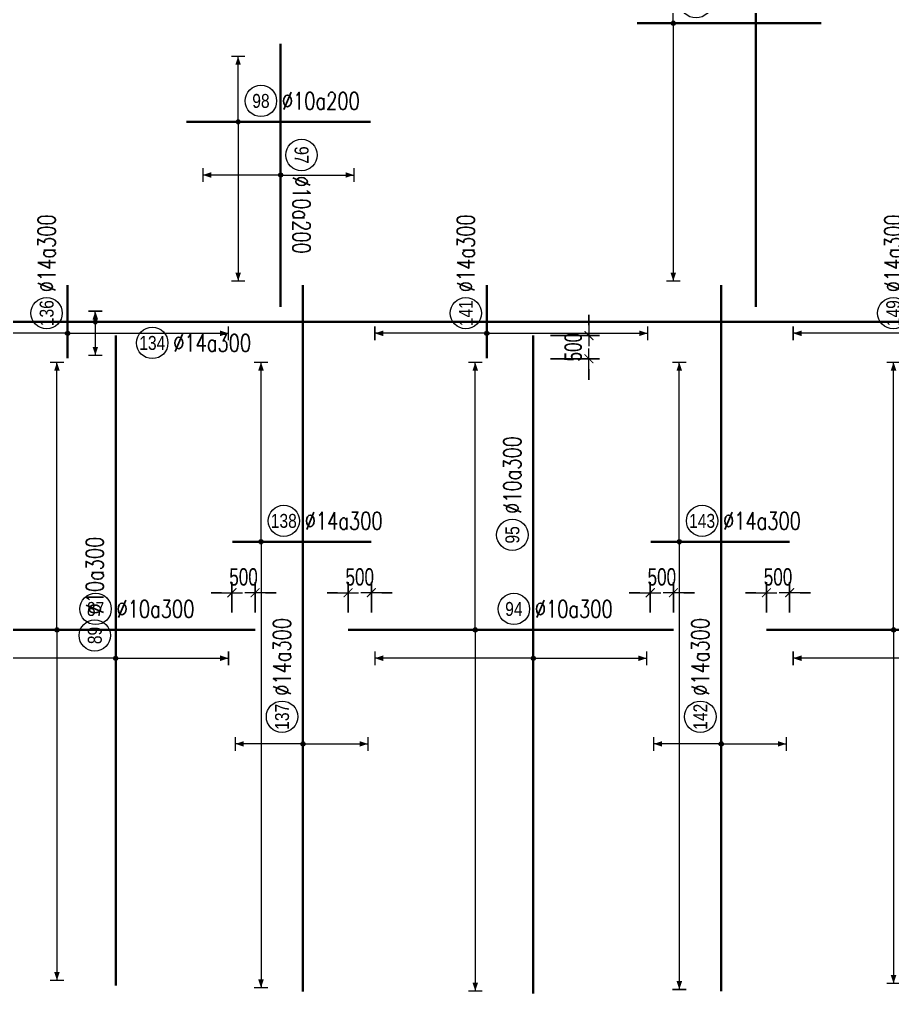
# Model space of a CAD drawing. Header units: millimetres. Extents: x -179076 to 505271, y -18667 to 80933.
# Drawn here: x 48629 to 67413, y 37041 to 58000 of the extents above; entities that cross this region are included whole.
import ezdxf
from ezdxf.enums import TextEntityAlignment as Align

# ---------------------------------------------------------------- set-up
doc = ezdxf.new("R2010")
doc.units = ezdxf.units.MM
doc.layers.get('0').update_dxf_attribs({"lineweight": 20})
doc.layers.get('Defpoints').update_dxf_attribs({"color": 151, "lineweight": 9})
for name, color, linetype, lineweight in [('NDC_S_DIM', 1, 'Continuous', 15), ('NDC_S_REBAR', 4, 'Continuous', 35), ('NDC_S_VN TEXT', 7, 'Continuous', 20)]:
    doc.layers.add(name, color=color, linetype=linetype, lineweight=lineweight)
doc.styles.add('ARIAL', font='arial.ttf', dxfattribs={"width": 0.8})
doc.styles.add('NDC_DIM', font='', dxfattribs={"width": 0.75})
doc.styles.add('NDC_EN TXT', font='romans.shx', dxfattribs={"width": 0.8})
doc.styles.get('NDC_DIM').set_extended_font_data('Dotum')
doc.dimstyles.new('NDC_dim_150', dxfattribs={"dimscale": 150, "dimtxt": 2.5, "dimasz": 1.5, "dimexe": 1.5, "dimexo": 2.5, "dimgap": 1, "dimtad": 1, "dimdec": 0, "dimzin": 0, "dimdsep": 46, "dimtxsty": 'NDC_DIM', "dimblk": 'DIMMARK', "dimcen": 0.09, "dimdle": 1.2, "dimclrd": 1, "dimclre": 1, "dimclrt": 3, "dimadec": 0, "dimazin": 0, "dimtfac": 1, "dimtdec": 0, "dimtix": 1, "dimtofl": 0, "dimtmove": 0, "dimatfit": 3, "dimfxl": 8, "dimfxlon": 1, "dimtolj": 1, "dimtzin": 0, "dimarcsym": 0})

# ---------------------------------------------------------------- blocks, each defined once
blk = doc.blocks.new('DIMMARK')
at = {"layer": 'NDC_S_DIM', "color": 1}
blk.add_line((-1.5, 0), (1, 0), dxfattribs=at)
at = {"layer": 'NDC_S_DIM', "color": 2, "const_width": 0.1}
blk.add_lwpolyline([(-0.424, -0.424), (0.424, 0.424)], dxfattribs=at)
blk = doc.blocks.new('*D257')
at = {"layer": 'Defpoints', "color": 0, "transparency": 16777216}
for p in [(65200, 45665), (64700, 44864), (65200, 44864)]:
    blk.add_point(p, dxfattribs=at)
at = {"layer": 'NDC_S_DIM', "color": 1, "lineweight": -2, "transparency": 16777216}
for p, q in [((64700, 45239), (64700, 45890)), ((65200, 45239), (65200, 45890)), ((64475, 45665), (64250, 45665)), ((65425, 45665), (65650, 45665))]:
    blk.add_line(p, q, dxfattribs=at)
at = {"layer": 'NDC_S_DIM', "color": 1, "lineweight": -2, "transparency": 16777216, "xscale": 225, "yscale": 225, "zscale": 225}
blk.add_blockref('DIMMARK', (64700, 45665), dxfattribs=at)
at = {"layer": 'NDC_S_DIM', "color": 1, "lineweight": -2, "transparency": 16777216, "xscale": 225, "yscale": 225, "zscale": 225, "rotation": 180}
blk.add_blockref('DIMMARK', (65200, 45665), dxfattribs=at)
at = {"layer": 'NDC_S_DIM', "color": 3, "transparency": 16777216, "insert": (64950, 46003), "char_height": 375, "attachment_point": 5, "style": 'NDC_DIM'}
blk.add_mtext('\\A1;500', dxfattribs=at)
blk = doc.blocks.new('*D258')
at = {"layer": 'Defpoints', "color": 0, "transparency": 16777216}
for p in [(62200, 45665), (62200, 44864), (62700, 44864)]:
    blk.add_point(p, dxfattribs=at)
at = {"layer": 'NDC_S_DIM', "color": 1, "lineweight": -2, "transparency": 16777216}
for p, q in [((62200, 45239), (62200, 45890)), ((62700, 45239), (62700, 45890)), ((61975, 45665), (61750, 45665)), ((62925, 45665), (63150, 45665))]:
    blk.add_line(p, q, dxfattribs=at)
at = {"layer": 'NDC_S_DIM', "color": 1, "lineweight": -2, "transparency": 16777216, "xscale": 225, "yscale": 225, "zscale": 225}
blk.add_blockref('DIMMARK', (62200, 45665), dxfattribs=at)
at = {"layer": 'NDC_S_DIM', "color": 1, "lineweight": -2, "transparency": 16777216, "xscale": 225, "yscale": 225, "zscale": 225, "rotation": 180}
blk.add_blockref('DIMMARK', (62700, 45665), dxfattribs=at)
at = {"layer": 'NDC_S_DIM', "color": 3, "transparency": 16777216, "insert": (62450, 46003), "char_height": 375, "attachment_point": 5, "style": 'NDC_DIM'}
blk.add_mtext('\\A1;500', dxfattribs=at)
blk = doc.blocks.new('*D259')
at = {"layer": 'Defpoints', "color": 0, "transparency": 16777216}
for p in [(56200, 45665), (55700, 44864), (56200, 44864)]:
    blk.add_point(p, dxfattribs=at)
at = {"layer": 'NDC_S_DIM', "color": 1, "lineweight": -2, "transparency": 16777216}
for p, q in [((55700, 45239), (55700, 45890)), ((56200, 45239), (56200, 45890)), ((55475, 45665), (55250, 45665)), ((56425, 45665), (56650, 45665))]:
    blk.add_line(p, q, dxfattribs=at)
at = {"layer": 'NDC_S_DIM', "color": 1, "lineweight": -2, "transparency": 16777216, "xscale": 225, "yscale": 225, "zscale": 225}
blk.add_blockref('DIMMARK', (55700, 45665), dxfattribs=at)
at = {"layer": 'NDC_S_DIM', "color": 1, "lineweight": -2, "transparency": 16777216, "xscale": 225, "yscale": 225, "zscale": 225, "rotation": 180}
blk.add_blockref('DIMMARK', (56200, 45665), dxfattribs=at)
at = {"layer": 'NDC_S_DIM', "color": 3, "transparency": 16777216, "insert": (55950, 46003), "char_height": 375, "attachment_point": 5, "style": 'NDC_DIM'}
blk.add_mtext('\\A1;500', dxfattribs=at)
blk = doc.blocks.new('*D260')
at = {"layer": 'Defpoints', "color": 0, "transparency": 16777216}
for p in [(53200, 45665), (53200, 44864), (53700, 44864)]:
    blk.add_point(p, dxfattribs=at)
at = {"layer": 'NDC_S_DIM', "color": 1, "lineweight": -2, "transparency": 16777216}
for p, q in [((53200, 45239), (53200, 45890)), ((53700, 45239), (53700, 45890)), ((52975, 45665), (52750, 45665)), ((53925, 45665), (54150, 45665))]:
    blk.add_line(p, q, dxfattribs=at)
at = {"layer": 'NDC_S_DIM', "color": 1, "lineweight": -2, "transparency": 16777216, "xscale": 225, "yscale": 225, "zscale": 225}
blk.add_blockref('DIMMARK', (53200, 45665), dxfattribs=at)
at = {"layer": 'NDC_S_DIM', "color": 1, "lineweight": -2, "transparency": 16777216, "xscale": 225, "yscale": 225, "zscale": 225, "rotation": 180}
blk.add_blockref('DIMMARK', (53700, 45665), dxfattribs=at)
at = {"layer": 'NDC_S_DIM', "color": 3, "transparency": 16777216, "insert": (53450, 46003), "char_height": 375, "attachment_point": 5, "style": 'NDC_DIM'}
blk.add_mtext('\\A1;500', dxfattribs=at)
blk = doc.blocks.new('*D267')
at = {"layer": 'Defpoints', "color": 0, "transparency": 16777216}
for p in [(59683, 51198), (59683, 50698), (60882, 50698)]:
    blk.add_point(p, dxfattribs=at)
at = {"layer": 'NDC_S_DIM', "color": 1, "lineweight": -2, "transparency": 16777216}
for p, q in [((60882, 51423), (60882, 51648)), ((60058, 51198), (61107, 51198)), ((60058, 50698), (61107, 50698)), ((60882, 50473), (60882, 50248))]:
    blk.add_line(p, q, dxfattribs=at)
at = {"layer": 'NDC_S_DIM', "color": 1, "lineweight": -2, "transparency": 16777216, "xscale": 225, "yscale": 225, "zscale": 225}
for p, rotation in [((60882, 51198), 270), ((60882, 50698), 90)]:
    blk.add_blockref('DIMMARK', p, dxfattribs=dict(at, rotation=rotation))
at = {"layer": 'NDC_S_DIM', "color": 3, "transparency": 16777216, "insert": (60544, 50948), "char_height": 375, "attachment_point": 5, "rotation": 90, "style": 'NDC_DIM'}
blk.add_mtext('\\A1;500', dxfattribs=at)
blk = doc.blocks.new('*U421')
h = blk.add_hatch(color=6)
edge = h.paths.add_edge_path()
edge.add_arc((-7.93, 0), 0.3, 0, 360)
at = {"layer": 'NDC_S_DIM', "color": 8}
for q in [(-7.93, 38.39), (-7.93, -50.28)]:
    blk.add_line((-7.93, 0), q, dxfattribs=at)
for points in [[(-8.93, 38.39, 0.2, 0.2, 0), (-6.93, 38.39, 0, 0, 0)], [(-8.93, -50.28, 0.2, 0.2, 0), (-6.93, -50.28, 0, 0, 0)]]:
    blk.add_lwpolyline(points, format="xyseb", dxfattribs=at)
at = {"layer": 'NDC_S_DIM'}
blk.add_circle((-2.39, 3), 2.25, dxfattribs=at)
at = {"layer": 'NDC_S_DIM', "color": 6}
blk.add_circle((-7.93, 0), 0.3, dxfattribs=at)
at = {"layer": 'NDC_S_DIM', "color": 8}
for points in [[(-8.33, 37.19), (-7.93, 38.39), (-7.53, 37.19)], [(-8.33, -49.08), (-7.93, -50.28), (-7.53, -49.08)]]:
    blk.add_solid(points, dxfattribs=at)
at = {"layer": 'NDC_S_REBAR'}
for p, q in [((0, 0), (-26.16, 0)), ((-26.16, 0), (-26.16, 0)), ((0, 0), (20.5, 0)), ((20.5, 0), (20.5, 0)), ((20.5, 0), (20.5, 0)), ((-26.16, 0), (-26.16, 0))]:
    blk.add_line(p, q, dxfattribs=at)
at = {"layer": 'NDC_S_VN TEXT', "color": 3, "style": 'NDC_EN TXT', "width": 0.75}
blk.add_attdef('DKT', (0.61, 1.75), '', height=2.5, dxfattribs=at)
at = {"layer": 'NDC_S_VN TEXT', "style": 'ARIAL', "width": 0.8}
blk.add_attdef('KHT', text='', height=2, dxfattribs=at).set_placement((-2.39, 3), align=Align.MIDDLE_CENTER)
blk = doc.blocks.new('*U420')
h = blk.add_hatch(color=6)
edge = h.paths.add_edge_path()
edge.add_arc((-7.93, 0), 0.3, 0, 360)
at = {"layer": 'NDC_S_DIM', "color": 8}
for q in [(-7.93, 38.39), (-7.93, -51.8)]:
    blk.add_line((-7.93, 0), q, dxfattribs=at)
for points in [[(-8.93, 38.39, 0.2, 0.2, 0), (-6.93, 38.39, 0, 0, 0)], [(-8.93, -51.8, 0.2, 0.2, 0), (-6.93, -51.8, 0, 0, 0)]]:
    blk.add_lwpolyline(points, format="xyseb", dxfattribs=at)
at = {"layer": 'NDC_S_DIM'}
blk.add_circle((-2.39, 3), 2.25, dxfattribs=at)
at = {"layer": 'NDC_S_DIM', "color": 6}
blk.add_circle((-7.93, 0), 0.3, dxfattribs=at)
at = {"layer": 'NDC_S_DIM', "color": 8}
for points in [[(-8.33, 37.19), (-7.93, 38.39), (-7.53, 37.19)], [(-8.33, -50.6), (-7.93, -51.8), (-7.53, -50.6)]]:
    blk.add_solid(points, dxfattribs=at)
at = {"layer": 'NDC_S_REBAR'}
for p, q in [((0, 0), (-26.16, 0)), ((-26.16, 0), (-26.16, 0)), ((0, 0), (20.5, 0)), ((20.5, 0), (20.5, 0)), ((20.5, 0), (20.5, 0)), ((-26.16, 0), (-26.16, 0))]:
    blk.add_line(p, q, dxfattribs=at)
at = {"layer": 'NDC_S_VN TEXT', "color": 3, "style": 'NDC_EN TXT', "width": 0.75}
blk.add_attdef('DKT', (0.61, 1.75), '', height=2.5, dxfattribs=at)
at = {"layer": 'NDC_S_VN TEXT', "style": 'ARIAL', "width": 0.8}
blk.add_attdef('KHT', text='', height=2, dxfattribs=at).set_placement((-2.39, 3), align=Align.MIDDLE_CENTER)
blk = doc.blocks.new('*U419')
h = blk.add_hatch(color=6)
edge = h.paths.add_edge_path()
edge.add_arc((-7.93, 0), 0.3, 0, 360)
at = {"layer": 'NDC_S_DIM', "color": 8}
for q in [(-7.93, 38.39), (-7.93, -50.72)]:
    blk.add_line((-7.93, 0), q, dxfattribs=at)
for points in [[(-8.93, 38.39, 0.2, 0.2, 0), (-6.93, 38.39, 0, 0, 0)], [(-8.93, -50.72, 0.2, 0.2, 0), (-6.93, -50.72, 0, 0, 0)]]:
    blk.add_lwpolyline(points, format="xyseb", dxfattribs=at)
at = {"layer": 'NDC_S_DIM'}
blk.add_circle((-2.39, 3), 2.25, dxfattribs=at)
at = {"layer": 'NDC_S_DIM', "color": 6}
blk.add_circle((-7.93, 0), 0.3, dxfattribs=at)
at = {"layer": 'NDC_S_DIM', "color": 8}
for points in [[(-8.33, 37.19), (-7.93, 38.39), (-7.53, 37.19)], [(-8.33, -49.52), (-7.93, -50.72), (-7.53, -49.52)]]:
    blk.add_solid(points, dxfattribs=at)
at = {"layer": 'NDC_S_REBAR'}
for p, q in [((0, 0), (-26.16, 0)), ((-26.16, 0), (-26.16, 0)), ((0, 0), (20.5, 0)), ((20.5, 0), (20.5, 0)), ((20.5, 0), (20.5, 0)), ((-26.16, 0), (-26.16, 0))]:
    blk.add_line(p, q, dxfattribs=at)
at = {"layer": 'NDC_S_VN TEXT', "color": 3, "style": 'NDC_EN TXT', "width": 0.75}
blk.add_attdef('DKT', (0.61, 1.75), '', height=2.5, dxfattribs=at)
at = {"layer": 'NDC_S_VN TEXT', "style": 'ARIAL', "width": 0.8}
blk.add_attdef('KHT', text='', height=2, dxfattribs=at).set_placement((-2.39, 3), align=Align.MIDDLE_CENTER)
blk = doc.blocks.new('*U410')
h = blk.add_hatch(color=6)
edge = h.paths.add_edge_path()
edge.add_arc((-5.66, 0), 0.3, 0, 360)
at = {"layer": 'NDC_S_DIM', "color": 8}
for q in [(-5.66, 25.75), (-5.66, -63.98)]:
    blk.add_line((-5.66, 0), q, dxfattribs=at)
for points in [[(-6.66, 25.75, 0.2, 0.2, 0), (-4.66, 25.75, 0, 0, 0)], [(-6.66, -63.98, 0.2, 0.2, 0), (-4.66, -63.98, 0, 0, 0)]]:
    blk.add_lwpolyline(points, format="xyseb", dxfattribs=at)
at = {"layer": 'NDC_S_DIM'}
blk.add_circle((-2.39, 3), 2.25, dxfattribs=at)
at = {"layer": 'NDC_S_DIM', "color": 6}
blk.add_circle((-5.66, 0), 0.3, dxfattribs=at)
at = {"layer": 'NDC_S_DIM', "color": 8}
for points in [[(-6.06, 24.55), (-5.66, 25.75), (-5.26, 24.55)], [(-6.06, -62.78), (-5.66, -63.98), (-5.26, -62.78)]]:
    blk.add_solid(points, dxfattribs=at)
at = {"layer": 'NDC_S_REBAR'}
for p, q in [((0, 0), (-9.73, 0)), ((-9.73, 0), (-9.73, 0)), ((0, 0), (10.15, 0)), ((10.15, 0), (10.15, 0)), ((10.15, 0), (10.15, 0)), ((-9.73, 0), (-9.73, 0))]:
    blk.add_line(p, q, dxfattribs=at)
at = {"layer": 'NDC_S_VN TEXT', "color": 3, "style": 'NDC_EN TXT', "width": 0.75}
blk.add_attdef('DKT', (0.61, 1.75), '', height=2.5, dxfattribs=at)
at = {"layer": 'NDC_S_VN TEXT', "style": 'ARIAL', "width": 0.8}
blk.add_attdef('KHT', text='', height=2, dxfattribs=at).set_placement((-2.39, 3), align=Align.MIDDLE_CENTER)
blk = doc.blocks.new('*U409')
h = blk.add_hatch(color=6)
edge = h.paths.add_edge_path()
edge.add_arc((-5.66, 0), 0.3, 0, 360)
at = {"layer": 'NDC_S_DIM', "color": 8}
for q in [(-5.66, 25.75), (-5.66, -64.23)]:
    blk.add_line((-5.66, 0), q, dxfattribs=at)
for points in [[(-6.66, 25.75, 0.2, 0.2, 0), (-4.66, 25.75, 0, 0, 0)], [(-6.66, -64.23, 0.2, 0.2, 0), (-4.66, -64.23, 0, 0, 0)]]:
    blk.add_lwpolyline(points, format="xyseb", dxfattribs=at)
at = {"layer": 'NDC_S_DIM'}
blk.add_circle((-2.39, 3), 2.25, dxfattribs=at)
at = {"layer": 'NDC_S_DIM', "color": 6}
blk.add_circle((-5.66, 0), 0.3, dxfattribs=at)
at = {"layer": 'NDC_S_DIM', "color": 8}
for points in [[(-6.06, 24.55), (-5.66, 25.75), (-5.26, 24.55)], [(-6.06, -63.03), (-5.66, -64.23), (-5.26, -63.03)]]:
    blk.add_solid(points, dxfattribs=at)
at = {"layer": 'NDC_S_REBAR'}
for p, q in [((0, 0), (-9.73, 0)), ((-9.73, 0), (-9.73, 0)), ((0, 0), (10.15, 0)), ((10.15, 0), (10.15, 0)), ((10.15, 0), (10.15, 0)), ((-9.73, 0), (-9.73, 0))]:
    blk.add_line(p, q, dxfattribs=at)
at = {"layer": 'NDC_S_VN TEXT', "color": 3, "style": 'NDC_EN TXT', "width": 0.75}
blk.add_attdef('DKT', (0.61, 1.75), '', height=2.5, dxfattribs=at)
at = {"layer": 'NDC_S_VN TEXT', "style": 'ARIAL', "width": 0.8}
blk.add_attdef('KHT', text='', height=2, dxfattribs=at).set_placement((-2.39, 3), align=Align.MIDDLE_CENTER)
blk = doc.blocks.new('*U401')
h = blk.add_hatch(color=6)
edge = h.paths.add_edge_path()
edge.add_arc((-5.66, 0), 0.3, 0, 360)
at = {"layer": 'NDC_S_DIM', "color": 8}
for q in [(-5.66, 22.82), (-5.66, -16.18)]:
    blk.add_line((-5.66, 0), q, dxfattribs=at)
for points in [[(-6.66, 22.82, 0.2, 0.2, 0), (-4.66, 22.82, 0, 0, 0)], [(-6.66, -16.18, 0.2, 0.2, 0), (-4.66, -16.18, 0, 0, 0)]]:
    blk.add_lwpolyline(points, format="xyseb", dxfattribs=at)
at = {"layer": 'NDC_S_DIM'}
blk.add_circle((-2.39, 3), 2.25, dxfattribs=at)
at = {"layer": 'NDC_S_DIM', "color": 6}
blk.add_circle((-5.66, 0), 0.3, dxfattribs=at)
at = {"layer": 'NDC_S_DIM', "color": 8}
for points in [[(-6.06, 21.62), (-5.66, 22.82), (-5.26, 21.62)], [(-6.06, -14.98), (-5.66, -16.18), (-5.26, -14.98)]]:
    blk.add_solid(points, dxfattribs=at)
at = {"layer": 'NDC_S_REBAR'}
for p, q in [((0, 0), (-52.6, 0)), ((-52.6, 0), (-52.6, 0)), ((0, 0), (40.64, 0)), ((40.64, 0), (40.64, 0)), ((40.64, 0), (40.64, 0)), ((-52.6, 0), (-52.6, 0))]:
    blk.add_line(p, q, dxfattribs=at)
at = {"layer": 'NDC_S_VN TEXT', "color": 3, "style": 'NDC_EN TXT', "width": 0.75}
blk.add_attdef('DKT', (0.61, 1.75), '', height=2.5, dxfattribs=at)
at = {"layer": 'NDC_S_VN TEXT', "style": 'ARIAL', "width": 0.8}
blk.add_attdef('KHT', text='', height=2, dxfattribs=at).set_placement((-2.39, 3), align=Align.MIDDLE_CENTER)
blk = doc.blocks.new('*U400')
h = blk.add_hatch(color=6)
edge = h.paths.add_edge_path()
edge.add_arc((-5.66, 0), 0.3, 0, 360)
at = {"layer": 'NDC_S_DIM', "color": 8}
for q in [(-5.66, 22.72), (-5.66, -16.28)]:
    blk.add_line((-5.66, 0), q, dxfattribs=at)
for points in [[(-6.66, 22.72, 0.2, 0.2, 0), (-4.66, 22.72, 0, 0, 0)], [(-6.66, -16.28, 0.2, 0.2, 0), (-4.66, -16.28, 0, 0, 0)]]:
    blk.add_lwpolyline(points, format="xyseb", dxfattribs=at)
at = {"layer": 'NDC_S_DIM'}
blk.add_circle((12.04, 3), 2.25, dxfattribs=at)
at = {"layer": 'NDC_S_DIM', "color": 6}
blk.add_circle((-5.66, 0), 0.3, dxfattribs=at)
at = {"layer": 'NDC_S_DIM', "color": 8}
for points in [[(-6.06, 21.52), (-5.66, 22.72), (-5.26, 21.52)], [(-6.06, -15.08), (-5.66, -16.28), (-5.26, -15.08)]]:
    blk.add_solid(points, dxfattribs=at)
at = {"layer": 'NDC_S_REBAR'}
for p, q in [((0, 0), (-53.75, 0)), ((-53.75, 0), (-53.75, 0)), ((0, 0), (40.64, 0)), ((40.64, 0), (40.64, 0)), ((40.64, 0), (40.64, 0)), ((-53.75, 0), (-53.75, 0))]:
    blk.add_line(p, q, dxfattribs=at)
at = {"layer": 'NDC_S_VN TEXT', "color": 3, "style": 'NDC_EN TXT', "width": 0.75}
blk.add_attdef('DKT', (15.04, 1.75), '', height=2.5, dxfattribs=at)
at = {"layer": 'NDC_S_VN TEXT', "style": 'ARIAL', "width": 0.8}
blk.add_attdef('KHT', text='', height=2, dxfattribs=at).set_placement((12.04, 3), align=Align.MIDDLE_CENTER)
blk = doc.blocks.new('*U399')
h = blk.add_hatch(color=6)
edge = h.paths.add_edge_path()
edge.add_arc((-5.66, 0), 0.3, 0, 360)
at = {"layer": 'NDC_S_DIM', "color": 8}
for q in [(-5.66, 22.67), (-5.66, -16.33)]:
    blk.add_line((-5.66, 0), q, dxfattribs=at)
for points in [[(-6.66, 22.67, 0.2, 0.2, 0), (-4.66, 22.67, 0, 0, 0)], [(-6.66, -16.33, 0.2, 0.2, 0), (-4.66, -16.33, 0, 0, 0)]]:
    blk.add_lwpolyline(points, format="xyseb", dxfattribs=at)
at = {"layer": 'NDC_S_DIM'}
blk.add_circle((9.62, 3), 2.25, dxfattribs=at)
at = {"layer": 'NDC_S_DIM', "color": 6}
blk.add_circle((-5.66, 0), 0.3, dxfattribs=at)
at = {"layer": 'NDC_S_DIM', "color": 8}
for points in [[(-6.06, 21.47), (-5.66, 22.67), (-5.26, 21.47)], [(-6.06, -15.13), (-5.66, -16.33), (-5.26, -15.13)]]:
    blk.add_solid(points, dxfattribs=at)
at = {"layer": 'NDC_S_REBAR'}
for p, q in [((0, 0), (-52.32, 0)), ((-52.32, 0), (-52.32, 0)), ((0, 0), (40.64, 0)), ((40.64, 0), (40.64, 0)), ((40.64, 0), (40.64, 0)), ((-52.32, 0), (-52.32, 0))]:
    blk.add_line(p, q, dxfattribs=at)
at = {"layer": 'NDC_S_VN TEXT', "color": 3, "style": 'NDC_EN TXT', "width": 0.75}
blk.add_attdef('DKT', (12.62, 1.75), '', height=2.5, dxfattribs=at)
at = {"layer": 'NDC_S_VN TEXT', "style": 'ARIAL', "width": 0.8}
blk.add_attdef('KHT', text='', height=2, dxfattribs=at).set_placement((9.62, 3), align=Align.MIDDLE_CENTER)
blk = doc.blocks.new('*U392')
h = blk.add_hatch(color=6)
edge = h.paths.add_edge_path()
edge.add_arc((-26.39, 0), 0.3, 0, 360)
at = {"layer": 'NDC_S_DIM', "color": 8}
for q in [(-26.39, 9.68), (-26.39, -9.32)]:
    blk.add_line((-26.39, 0), q, dxfattribs=at)
for points in [[(-27.39, 9.68, 0.2, 0.2, 0), (-25.39, 9.68, 0, 0, 0)], [(-27.39, -9.32, 0.2, 0.2, 0), (-25.39, -9.32, 0, 0, 0)]]:
    blk.add_lwpolyline(points, format="xyseb", dxfattribs=at)
at = {"layer": 'NDC_S_DIM'}
blk.add_circle((-22.5, 3), 2.25, dxfattribs=at)
at = {"layer": 'NDC_S_DIM', "color": 6}
blk.add_circle((-26.39, 0), 0.3, dxfattribs=at)
at = {"layer": 'NDC_S_DIM', "color": 8}
for points in [[(-26.79, 8.48), (-26.39, 9.68), (-25.99, 8.48)], [(-26.79, -8.12), (-26.39, -9.32), (-25.99, -8.12)]]:
    blk.add_solid(points, dxfattribs=at)
at = {"layer": 'NDC_S_REBAR'}
for p, q in [((0, 0), (-61.89, 0)), ((-61.89, 0), (-61.89, 0)), ((0, 0), (39.42, 0)), ((39.42, 0), (39.42, 0)), ((39.42, 0), (39.42, 0)), ((-61.89, 0), (-61.89, 0))]:
    blk.add_line(p, q, dxfattribs=at)
at = {"layer": 'NDC_S_VN TEXT', "color": 3, "style": 'NDC_EN TXT', "width": 0.75}
blk.add_attdef('DKT', (-19.5, 1.75), '', height=2.5, dxfattribs=at)
at = {"layer": 'NDC_S_VN TEXT', "style": 'ARIAL', "width": 0.8}
blk.add_attdef('KHT', text='', height=2, dxfattribs=at).set_placement((-22.5, 3), align=Align.MIDDLE_CENTER)
blk = doc.blocks.new('*U391')
h = blk.add_hatch(color=6)
edge = h.paths.add_edge_path()
edge.add_arc((-26.39, 0), 0.3, 0, 360)
at = {"layer": 'NDC_S_DIM', "color": 8}
for q in [(-26.39, 9.68), (-26.39, -9.32)]:
    blk.add_line((-26.39, 0), q, dxfattribs=at)
for points in [[(-27.39, 9.68, 0.2, 0.2, 0), (-25.39, 9.68, 0, 0, 0)], [(-27.39, -9.32, 0.2, 0.2, 0), (-25.39, -9.32, 0, 0, 0)]]:
    blk.add_lwpolyline(points, format="xyseb", dxfattribs=at)
at = {"layer": 'NDC_S_DIM'}
blk.add_circle((-22.5, 3), 2.25, dxfattribs=at)
at = {"layer": 'NDC_S_DIM', "color": 6}
blk.add_circle((-26.39, 0), 0.3, dxfattribs=at)
at = {"layer": 'NDC_S_DIM', "color": 8}
for points in [[(-26.79, 8.48), (-26.39, 9.68), (-25.99, 8.48)], [(-26.79, -8.12), (-26.39, -9.32), (-25.99, -8.12)]]:
    blk.add_solid(points, dxfattribs=at)
at = {"layer": 'NDC_S_REBAR'}
for p, q in [((0, 0), (-61.88, 0)), ((-61.88, 0), (-61.88, 0)), ((0, 0), (39.42, 0)), ((39.42, 0), (39.42, 0)), ((39.42, 0), (39.42, 0)), ((-61.88, 0), (-61.88, 0))]:
    blk.add_line(p, q, dxfattribs=at)
at = {"layer": 'NDC_S_VN TEXT', "color": 3, "style": 'NDC_EN TXT', "width": 0.75}
blk.add_attdef('DKT', (-19.5, 1.75), '', height=2.5, dxfattribs=at)
at = {"layer": 'NDC_S_VN TEXT', "style": 'ARIAL', "width": 0.8}
blk.add_attdef('KHT', text='', height=2, dxfattribs=at).set_placement((-22.5, 3), align=Align.MIDDLE_CENTER)
blk = doc.blocks.new('*U379')
h = blk.add_hatch(color=6)
edge = h.paths.add_edge_path()
edge.add_arc((-1.02, 0), 0.3, 0, 360)
at = {"layer": 'NDC_S_DIM', "color": 8}
for q in [(-1.02, 15.92), (-1.02, -23.08)]:
    blk.add_line((-1.02, 0), q, dxfattribs=at)
for points in [[(-2.02, 15.92, 0.2, 0.2, 0), (-0.02, 15.92, 0, 0, 0)], [(-2.02, -23.08, 0.2, 0.2, 0), (-0.02, -23.08, 0, 0, 0)]]:
    blk.add_lwpolyline(points, format="xyseb", dxfattribs=at)
at = {"layer": 'NDC_S_DIM'}
blk.add_circle((1.87, 3), 2.25, dxfattribs=at)
at = {"layer": 'NDC_S_DIM', "color": 6}
blk.add_circle((-1.02, 0), 0.3, dxfattribs=at)
at = {"layer": 'NDC_S_DIM', "color": 8}
for points in [[(-1.42, 14.72), (-1.02, 15.92), (-0.62, 14.72)], [(-1.42, -21.88), (-1.02, -23.08), (-0.62, -21.88)]]:
    blk.add_solid(points, dxfattribs=at)
at = {"layer": 'NDC_S_REBAR'}
for p, q in [((0, 0), (-4.57, 0)), ((-4.57, 0), (-4.57, 0)), ((0, 0), (5.9, 0)), ((5.9, 0), (5.9, 0)), ((5.9, 0), (5.9, 0)), ((-4.57, 0), (-4.57, 0))]:
    blk.add_line(p, q, dxfattribs=at)
at = {"layer": 'NDC_S_VN TEXT', "color": 3, "style": 'NDC_EN TXT', "width": 0.75}
blk.add_attdef('DKT', (4.87, 1.75), '', height=2.5, dxfattribs=at)
at = {"layer": 'NDC_S_VN TEXT', "style": 'ARIAL', "width": 0.8}
blk.add_attdef('KHT', text='', height=2, dxfattribs=at).set_placement((1.87, 3), align=Align.MIDDLE_CENTER)
blk = doc.blocks.new('*U378')
h = blk.add_hatch(color=6)
edge = h.paths.add_edge_path()
edge.add_arc((-1.02, 0), 0.3, 0, 360)
at = {"layer": 'NDC_S_DIM', "color": 8}
for q in [(-1.02, 16.05), (-1.02, -23.08)]:
    blk.add_line((-1.02, 0), q, dxfattribs=at)
for points in [[(-2.02, 16.05, 0.2, 0.2, 0), (-0.02, 16.05, 0, 0, 0)], [(-2.02, -23.08, 0.2, 0.2, 0), (-0.02, -23.08, 0, 0, 0)]]:
    blk.add_lwpolyline(points, format="xyseb", dxfattribs=at)
at = {"layer": 'NDC_S_DIM'}
blk.add_circle((1.87, 3), 2.25, dxfattribs=at)
at = {"layer": 'NDC_S_DIM', "color": 6}
blk.add_circle((-1.02, 0), 0.3, dxfattribs=at)
at = {"layer": 'NDC_S_DIM', "color": 8}
for points in [[(-1.42, 14.85), (-1.02, 16.05), (-0.62, 14.85)], [(-1.42, -21.88), (-1.02, -23.08), (-0.62, -21.88)]]:
    blk.add_solid(points, dxfattribs=at)
at = {"layer": 'NDC_S_REBAR'}
for p, q in [((0, 0), (-4.57, 0)), ((-4.57, 0), (-4.57, 0)), ((0, 0), (5.9, 0)), ((5.9, 0), (5.9, 0)), ((5.9, 0), (5.9, 0)), ((-4.57, 0), (-4.57, 0))]:
    blk.add_line(p, q, dxfattribs=at)
at = {"layer": 'NDC_S_VN TEXT', "color": 3, "style": 'NDC_EN TXT', "width": 0.75}
blk.add_attdef('DKT', (4.87, 1.75), '', height=2.5, dxfattribs=at)
at = {"layer": 'NDC_S_VN TEXT', "style": 'ARIAL', "width": 0.8}
blk.add_attdef('KHT', text='', height=2, dxfattribs=at).set_placement((1.87, 3), align=Align.MIDDLE_CENTER)
blk = doc.blocks.new('*U377')
h = blk.add_hatch(color=6)
edge = h.paths.add_edge_path()
edge.add_arc((-1.02, 0), 0.3, 0, 360)
at = {"layer": 'NDC_S_DIM', "color": 8}
for q in [(-1.02, 17.36), (-1.02, -21.64)]:
    blk.add_line((-1.02, 0), q, dxfattribs=at)
for points in [[(-2.02, 17.36, 0.2, 0.2, 0), (-0.02, 17.36, 0, 0, 0)], [(-2.02, -21.64, 0.2, 0.2, 0), (-0.02, -21.64, 0, 0, 0)]]:
    blk.add_lwpolyline(points, format="xyseb", dxfattribs=at)
at = {"layer": 'NDC_S_DIM'}
blk.add_circle((1.87, 3), 2.25, dxfattribs=at)
at = {"layer": 'NDC_S_DIM', "color": 6}
blk.add_circle((-1.02, 0), 0.3, dxfattribs=at)
at = {"layer": 'NDC_S_DIM', "color": 8}
for points in [[(-1.42, 16.16), (-1.02, 17.36), (-0.62, 16.16)], [(-1.42, -20.44), (-1.02, -21.64), (-0.62, -20.44)]]:
    blk.add_solid(points, dxfattribs=at)
at = {"layer": 'NDC_S_REBAR'}
for p, q in [((0, 0), (-4.57, 0)), ((-4.57, 0), (-4.57, 0)), ((0, 0), (5.9, 0)), ((5.9, 0), (5.9, 0)), ((5.9, 0), (5.9, 0)), ((-4.57, 0), (-4.57, 0))]:
    blk.add_line(p, q, dxfattribs=at)
at = {"layer": 'NDC_S_VN TEXT', "color": 3, "style": 'NDC_EN TXT', "width": 0.75}
blk.add_attdef('DKT', (4.87, 1.75), '', height=2.5, dxfattribs=at)
at = {"layer": 'NDC_S_VN TEXT', "style": 'ARIAL', "width": 0.8}
blk.add_attdef('KHT', text='', height=2, dxfattribs=at).set_placement((1.87, 3), align=Align.MIDDLE_CENTER)
blk = doc.blocks.new('*U376')
h = blk.add_hatch(color=6)
edge = h.paths.add_edge_path()
edge.add_arc((27.07, 0), 0.3, 0, 360)
at = {"layer": 'NDC_S_DIM', "color": 8}
for q in [(27.07, 1.53), (27.07, -4.8)]:
    blk.add_line((27.07, 0), q, dxfattribs=at)
for points in [[(26.07, 1.53, 0.2, 0.2, 0), (28.07, 1.53, 0, 0, 0)], [(26.07, -4.8, 0.2, 0.2, 0), (28.07, -4.8, 0, 0, 0)]]:
    blk.add_lwpolyline(points, format="xyseb", dxfattribs=at)
at = {"layer": 'NDC_S_DIM', "color": 6}
blk.add_circle((27.07, 0), 0.3, dxfattribs=at)
at = {"layer": 'NDC_S_DIM'}
blk.add_circle((35.24, -3.03), 2.25, dxfattribs=at)
at = {"layer": 'NDC_S_DIM', "color": 8}
for points in [[(26.67, 0.33), (27.07, 1.53), (27.47, 0.33)], [(26.67, -3.6), (27.07, -4.8), (27.47, -3.6)]]:
    blk.add_solid(points, dxfattribs=at)
at = {"layer": 'NDC_S_REBAR'}
blk.add_line((0, 0), (281.19, 0), dxfattribs=at)
at = {"layer": 'NDC_S_VN TEXT', "style": 'ARIAL', "width": 0.8}
blk.add_attdef('KHT', text='', height=2, dxfattribs=at).set_placement((35.24, -3.03), align=Align.MIDDLE_CENTER)
at = {"layer": 'NDC_S_VN TEXT', "color": 3, "style": 'NDC_EN TXT', "width": 0.75}
blk.add_attdef('DKT', (38.24, -4.28), '', height=2.5, dxfattribs=at)
blk = doc.blocks.new('*U374')
h = blk.add_hatch(color=6)
edge = h.paths.add_edge_path()
edge.add_arc((-5.66, 0), 0.3, 0, 360)
at = {"layer": 'NDC_S_DIM', "color": 8}
for q in [(-5.66, 38.03), (-5.66, -36.97)]:
    blk.add_line((-5.66, 0), q, dxfattribs=at)
for points in [[(-6.66, 38.03, 0.2, 0.2, 0), (-4.66, 38.03, 0, 0, 0)], [(-6.66, -36.97, 0.2, 0.2, 0), (-4.66, -36.97, 0, 0, 0)]]:
    blk.add_lwpolyline(points, format="xyseb", dxfattribs=at)
at = {"layer": 'NDC_S_DIM'}
blk.add_circle((-2.39, 3), 2.25, dxfattribs=at)
at = {"layer": 'NDC_S_DIM', "color": 6}
blk.add_circle((-5.66, 0), 0.3, dxfattribs=at)
at = {"layer": 'NDC_S_DIM', "color": 8}
for points in [[(-6.06, 36.83), (-5.66, 38.03), (-5.26, 36.83)], [(-6.06, -35.77), (-5.66, -36.97), (-5.26, -35.77)]]:
    blk.add_solid(points, dxfattribs=at)
at = {"layer": 'NDC_S_REBAR'}
for p, q in [((0, 0), (-10.83, 0)), ((-10.83, 0), (-10.83, 0)), ((0, 0), (15.57, 0)), ((15.57, 0), (15.57, 0)), ((15.57, 0), (15.57, 0)), ((-10.83, 0), (-10.83, 0))]:
    blk.add_line(p, q, dxfattribs=at)
at = {"layer": 'NDC_S_VN TEXT', "color": 3, "style": 'NDC_EN TXT', "width": 0.75}
blk.add_attdef('DKT', (0.61, 1.75), '', height=2.5, dxfattribs=at)
at = {"layer": 'NDC_S_VN TEXT', "style": 'ARIAL', "width": 0.8}
blk.add_attdef('KHT', text='', height=2, dxfattribs=at).set_placement((-2.39, 3), align=Align.MIDDLE_CENTER)
blk = doc.blocks.new('*U373')
h = blk.add_hatch(color=6)
edge = h.paths.add_edge_path()
edge.add_arc((-5.66, 0), 0.3, 0, 360)
at = {"layer": 'NDC_S_DIM', "color": 8}
for q in [(-5.66, 7.02), (-5.66, -14.65)]:
    blk.add_line((-5.66, 0), q, dxfattribs=at)
for points in [[(-6.66, 7.02, 0.2, 0.2, 0), (-4.66, 7.02, 0, 0, 0)], [(-6.66, -14.65, 0.2, 0.2, 0), (-4.66, -14.65, 0, 0, 0)]]:
    blk.add_lwpolyline(points, format="xyseb", dxfattribs=at)
at = {"layer": 'NDC_S_DIM'}
blk.add_circle((-2.39, 3), 2.25, dxfattribs=at)
at = {"layer": 'NDC_S_DIM', "color": 6}
blk.add_circle((-5.66, 0), 0.3, dxfattribs=at)
at = {"layer": 'NDC_S_DIM', "color": 8}
for points in [[(-6.06, 5.82), (-5.66, 7.02), (-5.26, 5.82)], [(-6.06, -13.45), (-5.66, -14.65), (-5.26, -13.45)]]:
    blk.add_solid(points, dxfattribs=at)
at = {"layer": 'NDC_S_REBAR'}
for p, q in [((0, 0), (-21.84, 0)), ((-21.84, 0), (-21.84, 0)), ((0, 0), (60.56, 0)), ((60.56, 0), (60.56, 0)), ((60.56, 0), (60.56, 0)), ((-21.84, 0), (-21.84, 0))]:
    blk.add_line(p, q, dxfattribs=at)
at = {"layer": 'NDC_S_VN TEXT', "color": 3, "style": 'NDC_EN TXT', "width": 0.75}
blk.add_attdef('DKT', (0.61, 1.75), '', height=2.5, dxfattribs=at)
at = {"layer": 'NDC_S_VN TEXT', "style": 'ARIAL', "width": 0.8}
blk.add_attdef('KHT', text='', height=2, dxfattribs=at).set_placement((-2.39, 3), align=Align.MIDDLE_CENTER)
blk = doc.blocks.new('*U355')
h = blk.add_hatch(color=6)
edge = h.paths.add_edge_path()
edge.add_arc((-5.66, 0), 0.3, 0, 360)
at = {"layer": 'NDC_S_DIM', "color": 8}
for q in [(-5.66, 9.38), (-5.66, -22.82)]:
    blk.add_line((-5.66, 0), q, dxfattribs=at)
for points in [[(-6.66, 9.38, 0.2, 0.2, 0), (-4.66, 9.38, 0, 0, 0)], [(-6.66, -22.82, 0.2, 0.2, 0), (-4.66, -22.82, 0, 0, 0)]]:
    blk.add_lwpolyline(points, format="xyseb", dxfattribs=at)
at = {"layer": 'NDC_S_DIM'}
blk.add_circle((-2.39, 3), 2.25, dxfattribs=at)
at = {"layer": 'NDC_S_DIM', "color": 6}
blk.add_circle((-5.66, 0), 0.3, dxfattribs=at)
at = {"layer": 'NDC_S_DIM', "color": 8}
for points in [[(-6.06, 8.18), (-5.66, 9.38), (-5.26, 8.18)], [(-6.06, -21.62), (-5.66, -22.82), (-5.26, -21.62)]]:
    blk.add_solid(points, dxfattribs=at)
at = {"layer": 'NDC_S_REBAR'}
for p, q in [((0, 0), (-13.09, 0)), ((-13.09, 0), (-13.09, 0)), ((0, 0), (13.31, 0)), ((13.31, 0), (13.31, 0)), ((13.31, 0), (13.31, 0)), ((-13.09, 0), (-13.09, 0))]:
    blk.add_line(p, q, dxfattribs=at)
at = {"layer": 'NDC_S_VN TEXT', "color": 3, "style": 'NDC_EN TXT', "width": 0.75}
blk.add_attdef('DKT', (0.61, 1.75), '', height=2.5, dxfattribs=at)
at = {"layer": 'NDC_S_VN TEXT', "style": 'ARIAL', "width": 0.8}
blk.add_attdef('KHT', text='', height=2, dxfattribs=at).set_placement((-2.39, 3), align=Align.MIDDLE_CENTER)
blk = doc.blocks.new('*U354')
h = blk.add_hatch(color=6)
edge = h.paths.add_edge_path()
edge.add_arc((-5.66, 0), 0.3, 0, 360)
at = {"layer": 'NDC_S_DIM', "color": 8}
for q in [(-5.66, 10.51), (-5.66, -11.15)]:
    blk.add_line((-5.66, 0), q, dxfattribs=at)
for points in [[(-6.66, 10.51, 0.2, 0.2, 0), (-4.66, 10.51, 0, 0, 0)], [(-6.66, -11.15, 0.2, 0.2, 0), (-4.66, -11.15, 0, 0, 0)]]:
    blk.add_lwpolyline(points, format="xyseb", dxfattribs=at)
at = {"layer": 'NDC_S_DIM'}
blk.add_circle((-8.53, 3), 2.25, dxfattribs=at)
at = {"layer": 'NDC_S_DIM', "color": 6}
blk.add_circle((-5.66, 0), 0.3, dxfattribs=at)
at = {"layer": 'NDC_S_DIM', "color": 8}
for points in [[(-6.06, 9.31), (-5.66, 10.51), (-5.26, 9.31)], [(-6.06, -9.95), (-5.66, -11.15), (-5.26, -9.95)]]:
    blk.add_solid(points, dxfattribs=at)
at = {"layer": 'NDC_S_REBAR'}
for p, q in [((0, 0), (-24.5, 0)), ((-24.5, 0), (-24.5, 0)), ((0, 0), (13.23, 0)), ((13.23, 0), (13.23, 0)), ((13.23, 0), (13.23, 0)), ((-24.5, 0), (-24.5, 0))]:
    blk.add_line(p, q, dxfattribs=at)
at = {"layer": 'NDC_S_VN TEXT', "color": 3, "style": 'NDC_EN TXT', "width": 0.75}
blk.add_attdef('DKT', (-5.53, 1.75), '', height=2.5, dxfattribs=at)
at = {"layer": 'NDC_S_VN TEXT', "style": 'ARIAL', "width": 0.8}
blk.add_attdef('KHT', text='', height=2, dxfattribs=at).set_placement((-8.53, 3), align=Align.MIDDLE_CENTER)

msp = doc.modelspace()

# ---------------------------------------------------------------- block references
at = {"xscale": 150, "yscale": 150, "zscale": 150}
for name, p, rotation, values in [('*U373', (64471.8, 60903.5), 270, {'KHT': '110', 'DKT': '%%C10a200'}), ('*U354', (54248, 53804.3), 270, {'KHT': '97', 'DKT': '%%C10a200'}), ('*U379', (49663.3, 51399.9), 90, {'KHT': '136', 'DKT': '%%c14a300'}), ('*U378', (58682.7, 51399.9), 90, {'KHT': '141', 'DKT': '%%c14a300'}), ('*U377', (67879.3, 51399.9), 90, {'KHT': '149', 'DKT': '%%c14a300'}), ('*U392', (54728.2, 46371), 90, {'KHT': '137', 'DKT': '%%c14a300'}), ('*U391', (63728.2, 46371), 90, {'KHT': '142', 'DKT': '%%c14a300'}), ('*U401', (50699.2, 45103.6), 90, {'KHT': '89', 'DKT': '%%C10a300'}), ('*U400', (59683.6, 45103.6), 90, {'KHT': '95', 'DKT': '%%C10a300'}), ('*U399', (68675.8, 45103.6), 90, {'KHT': '103', 'DKT': '%%C10a300'})]:
    msp.add_blockref(name, p, dxfattribs=dict(at, rotation=rotation)).add_auto_attribs(values)
for name, p, values in [('*U374', (63545.2, 57919.7), {'KHT': '107', 'DKT': '%%C10a200'}), ('*U355', (54183, 55797.6), {'KHT': '98', 'DKT': '%%C10a200'}), ('*U376', (46200.6, 51494.3), {'KHT': '134', 'DKT': '%%c14a300'}), ('*U421', (50625.1, 44865.8), {'KHT': '87', 'DKT': '%%C10a300'}), ('*U410', (54674.9, 46761.2), {'KHT': '138', 'DKT': '%%c14a300'}), ('*U420', (59625.1, 44865.8), {'KHT': '94', 'DKT': '%%C10a300'}), ('*U409', (63674.9, 46761.2), {'KHT': '143', 'DKT': '%%c14a300'}), ('*U419', (68625.1, 44865.8), {'KHT': '102', 'DKT': '%%C10a300'})]:
    msp.add_blockref(name, p, dxfattribs=at).add_auto_attribs(values)

# ---------------------------------------------------------------- dimensions: what is measured, and where the dimension line sits
at = {"layer": 'NDC_S_DIM'}
dim = msp.add_linear_dim(base=(60882, 50697.6), p1=(59682.8, 51197.6), p2=(59682.8, 50697.6), angle=90, dimstyle='NDC_dim_150', dxfattribs=at)
dim.commit()
dim.dimension.update_dxf_attribs({"geometry": '*D267', "text_midpoint": (60544.2, 50947.6)})
for base, p1, p2, picture, middle in [((53200, 45665.4), (53700, 44864.2), (53200, 44864.2), '*D260', (53450, 46003.1)), ((56200, 45665.4), (55700, 44864.2), (56200, 44864.2), '*D259', (55950, 46003.1)), ((62200, 45665.4), (62700, 44864.2), (62200, 44864.2), '*D258', (62450, 46003.1)), ((65200, 45665.4), (64700, 44864.2), (65200, 44864.2), '*D257', (64950, 46003.1))]:
    dim = msp.add_linear_dim(base=base, p1=p1, p2=p2, dimstyle='NDC_dim_150', dxfattribs=at)
    dim.commit()
    dim.dimension.update_dxf_attribs({"geometry": picture, "text_midpoint": middle})

doc.saveas('drawing.dxf')
